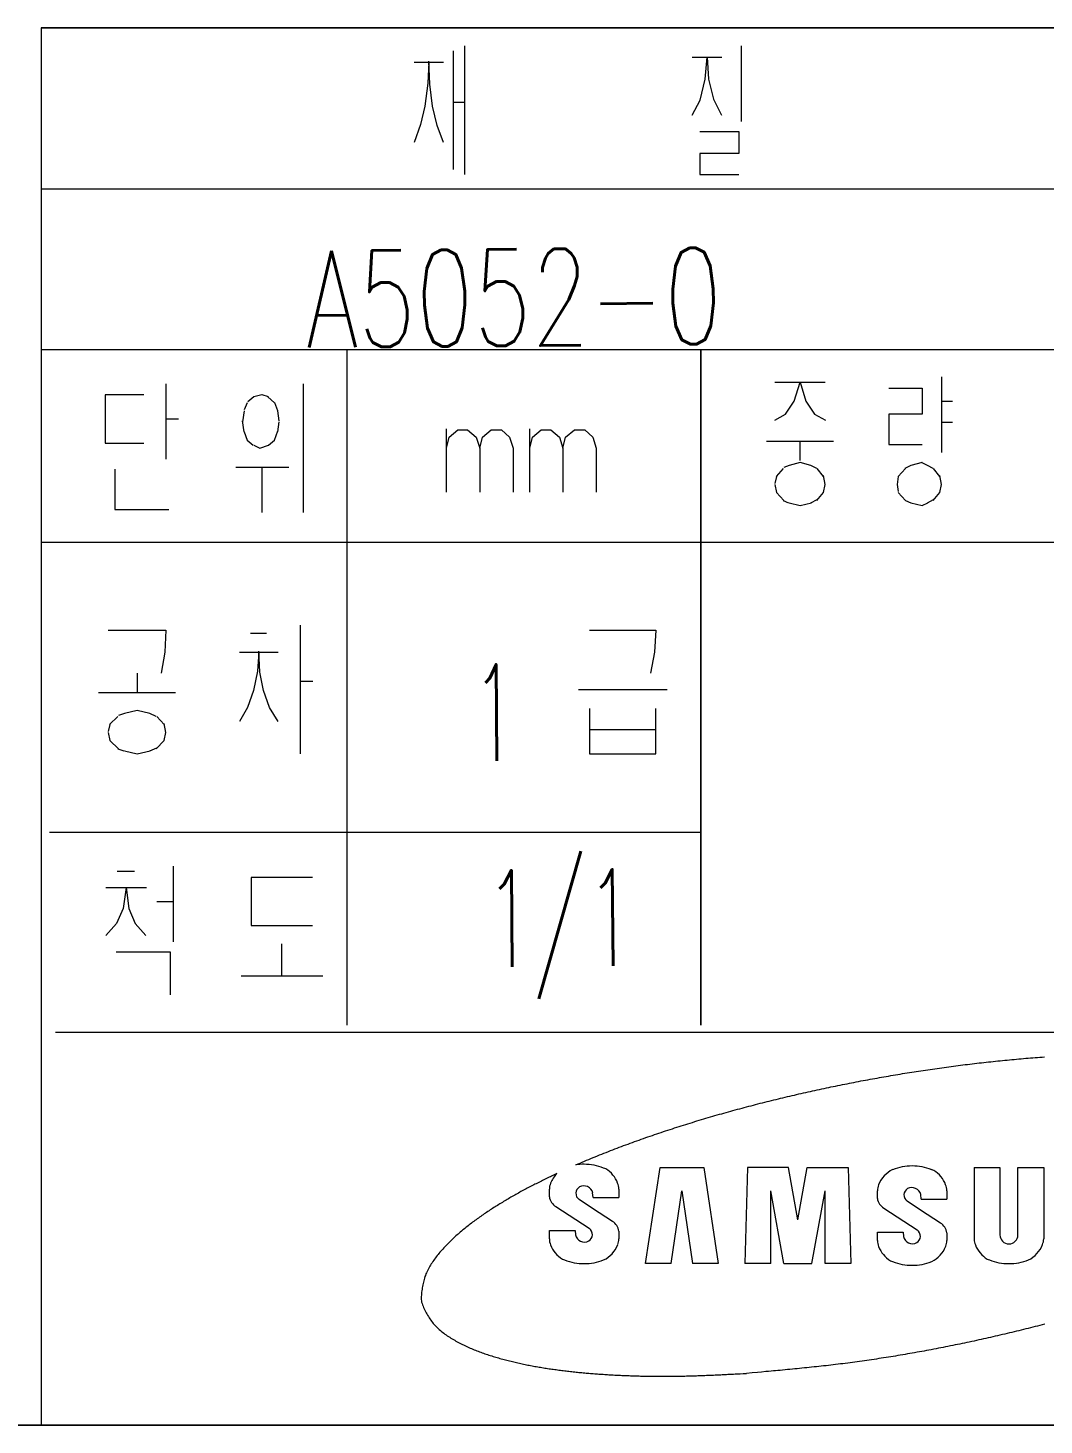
# Model space of a CAD drawing. Header units: millimetres. Extents: x 5 to 411, y 2 to 297.
# Drawn here: x 273.63 to 305.2, y 12.06 to 55.49 of the extents above; entities that cross this region are included whole.
import ezdxf

# ---------------------------------------------------------------- set-up
doc = ezdxf.new("R2010")
doc.units = ezdxf.units.MM
doc.layers.add('1', color=7, linetype='CONTINUOUS')
doc.styles.add('korean', font='simplex.shx', dxfattribs={"bigfont": 'whgtxt.shx'})

msp = doc.modelspace()

# ---------------------------------------------------------------- linework, layer by layer
at = {"layer": '1', "color": 18, "linetype": 'Continuous', "lineweight": 18}
for p, q in [((411.167, 55.489), (274.04, 55.489)), ((274.04, 55.489), (411.167, 55.489)), ((274.04, 55.489), (274.04, 12.06)), ((274.04, 50.489), (411.167, 50.489)), ((274.04, 45.489), (411.167, 45.489)), ((283.54, 45.489), (283.54, 24.489)), ((294.54, 45.489), (294.54, 24.489)), ((294.54, 24.489), (294.54, 45.489)), ((411.167, 39.489), (274.04, 39.489)), ((274.297, 30.489), (294.54, 30.489)), ((274.491, 24.273), (341.491, 24.273)), ((304.487, 23.447), (304.56, 23.454)), ((304.56, 23.454), (304.632, 23.46)), ((304.632, 23.46), (304.705, 23.466)), ((304.705, 23.466), (304.777, 23.472)), ((304.777, 23.472), (304.85, 23.478)), ((304.85, 23.478), (304.923, 23.484)), ((304.923, 23.484), (304.995, 23.489)), ((304.995, 23.489), (305.068, 23.495)), ((305.068, 23.495), (305.141, 23.501)), ((305.141, 23.501), (305.213, 23.506)), ((300.947, 23.006), (301.018, 23.018)), ((301.018, 23.018), (301.09, 23.029)), ((301.09, 23.029), (301.162, 23.04)), ((301.162, 23.04), (301.234, 23.052)), ((301.234, 23.052), (301.306, 23.063)), ((301.306, 23.063), (301.378, 23.074)), ((301.378, 23.074), (301.45, 23.085)), ((301.45, 23.085), (301.522, 23.095)), ((301.522, 23.095), (301.595, 23.106)), ((301.595, 23.106), (301.667, 23.117)), ((301.667, 23.117), (301.739, 23.127)), ((301.739, 23.127), (301.811, 23.138)), ((301.811, 23.138), (301.883, 23.148)), ((301.883, 23.148), (301.955, 23.158)), ((301.955, 23.158), (302.027, 23.168)), ((302.027, 23.168), (302.099, 23.178)), ((302.099, 23.178), (302.172, 23.188)), ((302.172, 23.188), (302.244, 23.198)), ((302.244, 23.198), (302.316, 23.208)), ((302.316, 23.208), (302.388, 23.217)), ((302.388, 23.217), (302.46, 23.227)), ((302.46, 23.227), (302.533, 23.236)), ((302.533, 23.236), (302.605, 23.245)), ((302.605, 23.245), (302.677, 23.254)), ((302.677, 23.254), (302.749, 23.263)), ((302.749, 23.263), (302.822, 23.272)), ((302.822, 23.272), (302.894, 23.281)), ((302.894, 23.281), (302.966, 23.29)), ((302.966, 23.29), (303.039, 23.298)), ((303.039, 23.298), (303.111, 23.307)), ((303.111, 23.307), (303.183, 23.315)), ((303.183, 23.315), (303.256, 23.323)), ((303.256, 23.323), (303.328, 23.332)), ((303.328, 23.332), (303.4, 23.34)), ((303.4, 23.34), (303.473, 23.347)), ((303.473, 23.347), (303.545, 23.355)), ((303.545, 23.355), (303.617, 23.363)), ((303.617, 23.363), (303.69, 23.371)), ((303.69, 23.371), (303.762, 23.378)), ((303.762, 23.378), (303.835, 23.386)), ((303.835, 23.386), (303.907, 23.393)), ((303.907, 23.393), (303.98, 23.4)), ((303.98, 23.4), (304.052, 23.407)), ((304.052, 23.407), (304.125, 23.414)), ((304.125, 23.414), (304.197, 23.421)), ((304.197, 23.421), (304.27, 23.428)), ((304.27, 23.428), (304.342, 23.434)), ((304.342, 23.434), (304.415, 23.441)), ((304.415, 23.441), (304.487, 23.447)), ((298.583, 22.57), (298.654, 22.585)), ((298.654, 22.585), (298.725, 22.599)), ((298.725, 22.599), (298.797, 22.614)), ((298.797, 22.614), (298.868, 22.628)), ((298.868, 22.628), (298.94, 22.643)), ((298.94, 22.643), (299.011, 22.657)), ((299.011, 22.657), (299.082, 22.671)), ((299.082, 22.671), (299.154, 22.686)), ((299.154, 22.686), (299.225, 22.7)), ((299.225, 22.7), (299.297, 22.713)), ((299.297, 22.713), (299.368, 22.727)), ((299.368, 22.727), (299.44, 22.741)), ((299.44, 22.741), (299.511, 22.755)), ((299.511, 22.755), (299.583, 22.768)), ((299.583, 22.768), (299.655, 22.782)), ((299.655, 22.782), (299.726, 22.795)), ((299.726, 22.795), (299.798, 22.808)), ((299.798, 22.808), (299.87, 22.821)), ((299.87, 22.821), (299.941, 22.834)), ((299.941, 22.834), (300.013, 22.847)), ((300.013, 22.847), (300.085, 22.86)), ((300.085, 22.86), (300.156, 22.873)), ((300.156, 22.873), (300.228, 22.885)), ((300.228, 22.885), (300.3, 22.898)), ((300.3, 22.898), (300.372, 22.91)), ((300.372, 22.91), (300.443, 22.923)), ((300.443, 22.923), (300.515, 22.935)), ((300.515, 22.935), (300.587, 22.947)), ((300.587, 22.947), (300.659, 22.959)), ((300.659, 22.959), (300.731, 22.971)), ((300.731, 22.971), (300.803, 22.983)), ((300.803, 22.983), (300.875, 22.994)), ((300.875, 22.994), (300.947, 23.006)), ((296.666, 22.132), (296.736, 22.15)), ((296.736, 22.15), (296.807, 22.167)), ((296.807, 22.167), (296.878, 22.184)), ((296.878, 22.184), (296.949, 22.202)), ((296.949, 22.202), (297.019, 22.219)), ((297.019, 22.219), (297.09, 22.236)), ((297.09, 22.236), (297.161, 22.253)), ((297.161, 22.253), (297.232, 22.27)), ((297.232, 22.27), (297.303, 22.286)), ((297.303, 22.286), (297.374, 22.303)), ((297.374, 22.303), (297.445, 22.319)), ((297.445, 22.319), (297.516, 22.336)), ((297.516, 22.336), (297.587, 22.352)), ((297.587, 22.352), (297.658, 22.368)), ((297.658, 22.368), (297.729, 22.384)), ((297.729, 22.384), (297.8, 22.4)), ((297.8, 22.4), (297.871, 22.416)), ((297.871, 22.416), (297.942, 22.432)), ((297.942, 22.432), (298.013, 22.448)), ((298.013, 22.448), (298.084, 22.463)), ((298.084, 22.463), (298.155, 22.479)), ((298.155, 22.479), (298.227, 22.494)), ((298.227, 22.494), (298.298, 22.51)), ((298.298, 22.51), (298.369, 22.525)), ((298.369, 22.525), (298.44, 22.54)), ((298.44, 22.54), (298.511, 22.555)), ((298.511, 22.555), (298.583, 22.57)), ((295.047, 21.699), (295.117, 21.719)), ((295.117, 21.719), (295.188, 21.739)), ((295.188, 21.739), (295.258, 21.759)), ((295.258, 21.759), (295.328, 21.778)), ((295.328, 21.778), (295.398, 21.798)), ((295.398, 21.798), (295.468, 21.817)), ((295.468, 21.817), (295.538, 21.837)), ((295.538, 21.837), (295.608, 21.856)), ((295.608, 21.856), (295.679, 21.875)), ((295.679, 21.875), (295.749, 21.894)), ((295.749, 21.894), (295.819, 21.913)), ((295.819, 21.913), (295.89, 21.932)), ((295.89, 21.932), (295.96, 21.951)), ((295.96, 21.951), (296.031, 21.969)), ((296.031, 21.969), (296.101, 21.988)), ((296.101, 21.988), (296.172, 22.006)), ((296.172, 22.006), (296.242, 22.025)), ((296.242, 22.025), (296.313, 22.043)), ((296.313, 22.043), (296.383, 22.061)), ((296.383, 22.061), (296.454, 22.079)), ((296.454, 22.079), (296.524, 22.097)), ((296.524, 22.097), (296.595, 22.114)), ((296.595, 22.114), (296.666, 22.132)), ((293.654, 21.273), (293.723, 21.295)), ((293.723, 21.295), (293.793, 21.318)), ((293.793, 21.318), (293.862, 21.34)), ((293.862, 21.34), (293.932, 21.362)), ((293.932, 21.362), (294.001, 21.384)), ((294.001, 21.384), (294.071, 21.406)), ((294.071, 21.406), (294.14, 21.427)), ((294.14, 21.427), (294.21, 21.449)), ((294.21, 21.449), (294.279, 21.47)), ((294.279, 21.47), (294.349, 21.492)), ((294.349, 21.492), (294.419, 21.513)), ((294.419, 21.513), (294.488, 21.534)), ((294.488, 21.534), (294.558, 21.555)), ((294.558, 21.555), (294.628, 21.576)), ((294.628, 21.576), (294.698, 21.597)), ((294.698, 21.597), (294.768, 21.617)), ((294.768, 21.617), (294.838, 21.638)), ((294.838, 21.638), (294.908, 21.658)), ((294.908, 21.658), (294.977, 21.679)), ((294.977, 21.679), (295.047, 21.699)), ((292.346, 20.821), (292.415, 20.846)), ((292.415, 20.846), (292.483, 20.871)), ((292.483, 20.871), (292.551, 20.896)), ((292.551, 20.896), (292.62, 20.921)), ((292.62, 20.921), (292.689, 20.945)), ((292.689, 20.945), (292.757, 20.969)), ((292.757, 20.969), (292.826, 20.994)), ((292.826, 20.994), (292.895, 21.018)), ((292.895, 21.018), (292.963, 21.041)), ((292.963, 21.041), (293.032, 21.065)), ((293.032, 21.065), (293.101, 21.089)), ((293.101, 21.089), (293.17, 21.112)), ((293.17, 21.112), (293.239, 21.136)), ((293.239, 21.136), (293.308, 21.159)), ((293.308, 21.159), (293.377, 21.182)), ((293.377, 21.182), (293.446, 21.205)), ((293.446, 21.205), (293.516, 21.228)), ((293.516, 21.228), (293.585, 21.25)), ((293.585, 21.25), (293.654, 21.273)), ((291.259, 20.401), (291.327, 20.429)), ((291.327, 20.429), (291.395, 20.456)), ((291.395, 20.456), (291.462, 20.483)), ((291.462, 20.483), (291.53, 20.51)), ((291.53, 20.51), (291.598, 20.537)), ((291.598, 20.537), (291.665, 20.563)), ((291.665, 20.563), (291.733, 20.59)), ((291.733, 20.59), (291.801, 20.616)), ((291.801, 20.616), (291.869, 20.642)), ((291.869, 20.642), (291.937, 20.668)), ((291.937, 20.668), (292.005, 20.694)), ((292.005, 20.694), (292.073, 20.72)), ((292.073, 20.72), (292.141, 20.745)), ((292.141, 20.745), (292.21, 20.771)), ((292.21, 20.771), (292.278, 20.796)), ((292.278, 20.796), (292.346, 20.821)), ((290.656, 20.146), (290.723, 20.175)), ((290.723, 20.175), (290.79, 20.204)), ((290.79, 20.204), (290.856, 20.233)), ((290.856, 20.233), (290.923, 20.261)), ((290.923, 20.261), (290.99, 20.29)), ((290.99, 20.29), (291.057, 20.318)), ((291.057, 20.318), (291.125, 20.346)), ((291.125, 20.346), (291.192, 20.374)), ((291.192, 20.374), (291.259, 20.401)), ((292.818, 17.077), (293.271, 20.063)), ((293.271, 20.063), (294.63, 20.063)), ((294.63, 20.063), (295.082, 17.077)), ((295.988, 20.063), (295.906, 17.077)), ((297.265, 20.063), (295.988, 20.063)), ((297.553, 18.436), (297.265, 20.063)), ((297.553, 18.436), (297.841, 20.063)), ((297.841, 20.063), (299.118, 20.063)), ((299.118, 20.063), (299.2, 17.077)), ((303.03, 20.063), (303.03, 17.835)), ((303.03, 20.063), (303.833, 20.063)), ((303.833, 20.063), (303.833, 17.969)), ((304.389, 17.969), (304.389, 20.063)), ((304.389, 20.063), (305.192, 20.063)), ((305.192, 20.063), (305.192, 17.846)), ((289.385, 19.543), (289.346, 19.523)), ((289.425, 19.563), (289.385, 19.543)), ((289.465, 19.583), (289.425, 19.563)), ((289.505, 19.603), (289.465, 19.583)), ((289.544, 19.623), (289.505, 19.603)), ((289.584, 19.643), (289.544, 19.623)), ((289.624, 19.663), (289.584, 19.643)), ((289.664, 19.683), (289.624, 19.663)), ((289.704, 19.702), (289.664, 19.683)), ((289.744, 19.722), (289.704, 19.702)), ((289.784, 19.742), (289.744, 19.722)), ((289.824, 19.761), (289.784, 19.742)), ((289.864, 19.781), (289.824, 19.761)), ((289.904, 19.8), (289.864, 19.781)), ((289.944, 19.82), (289.904, 19.8)), ((289.984, 19.839), (289.944, 19.82)), ((290.025, 19.859), (289.984, 19.839)), ((290.065, 19.878), (290.025, 19.859)), ((288.602, 19.12), (288.563, 19.097)), ((288.64, 19.142), (288.602, 19.12)), ((288.679, 19.164), (288.64, 19.142)), ((288.718, 19.186), (288.679, 19.164)), ((288.756, 19.208), (288.718, 19.186)), ((288.795, 19.23), (288.756, 19.208)), ((288.834, 19.252), (288.795, 19.23)), ((288.873, 19.273), (288.834, 19.252)), ((288.912, 19.295), (288.873, 19.273)), ((288.951, 19.316), (288.912, 19.295)), ((288.99, 19.337), (288.951, 19.316)), ((289.03, 19.358), (288.99, 19.337)), ((289.069, 19.379), (289.03, 19.358)), ((289.108, 19.4), (289.069, 19.379)), ((289.148, 19.421), (289.108, 19.4)), ((289.187, 19.441), (289.148, 19.421)), ((289.227, 19.462), (289.187, 19.441)), ((289.266, 19.482), (289.227, 19.462)), ((289.306, 19.503), (289.266, 19.482)), ((289.346, 19.523), (289.306, 19.503)), ((289.832, 19.157), (289.832, 19.397)), ((291.191, 19.137), (291.178, 19.275)), ((291.191, 19.137), (291.994, 19.137)), ((291.994, 19.397), (291.994, 19.137)), ((293.621, 17.077), (293.95, 19.342)), ((293.95, 19.342), (294.279, 17.077)), ((296.709, 17.077), (296.709, 19.342)), ((297.121, 17.077), (296.709, 19.342)), ((297.986, 17.077), (298.397, 19.342)), ((298.397, 17.077), (298.397, 19.342)), ((300.024, 19.106), (300.024, 19.346)), ((301.383, 19.085), (301.37, 19.223)), ((302.186, 19.346), (302.186, 19.085)), ((287.921, 18.696), (287.884, 18.672)), ((287.958, 18.721), (287.921, 18.696)), ((287.995, 18.746), (287.958, 18.721)), ((288.033, 18.77), (287.995, 18.746)), ((288.07, 18.794), (288.033, 18.77)), ((288.107, 18.818), (288.07, 18.794)), ((288.145, 18.842), (288.107, 18.818)), ((288.183, 18.866), (288.145, 18.842)), ((288.22, 18.89), (288.183, 18.866)), ((288.258, 18.913), (288.22, 18.89)), ((288.296, 18.937), (288.258, 18.913)), ((288.334, 18.96), (288.296, 18.937)), ((288.372, 18.983), (288.334, 18.96)), ((288.41, 19.006), (288.372, 18.983)), ((288.448, 19.029), (288.41, 19.006)), ((288.487, 19.052), (288.448, 19.029)), ((288.525, 19.075), (288.487, 19.052)), ((288.563, 19.097), (288.525, 19.075)), ((290.031, 18.853), (290.652, 18.447)), ((291.175, 18.794), (290.758, 19.068)), ((291.795, 18.39), (291.175, 18.794)), ((300.223, 18.802), (300.843, 18.395)), ((301.367, 18.743), (300.95, 19.016)), ((301.987, 18.339), (301.367, 18.743)), ((301.383, 19.085), (302.186, 19.085)), ((287.306, 18.254), (287.271, 18.226)), ((287.342, 18.281), (287.306, 18.254)), ((287.377, 18.308), (287.342, 18.281)), ((287.412, 18.335), (287.377, 18.308)), ((287.448, 18.362), (287.412, 18.335)), ((287.484, 18.389), (287.448, 18.362)), ((287.519, 18.415), (287.484, 18.389)), ((287.555, 18.442), (287.519, 18.415)), ((287.591, 18.468), (287.555, 18.442)), ((287.628, 18.494), (287.591, 18.468)), ((287.664, 18.52), (287.628, 18.494)), ((287.7, 18.545), (287.664, 18.52)), ((287.737, 18.571), (287.7, 18.545)), ((287.773, 18.596), (287.737, 18.571)), ((287.81, 18.622), (287.773, 18.596)), ((287.847, 18.647), (287.81, 18.622)), ((287.884, 18.672), (287.847, 18.647)), ((290.652, 18.447), (291.068, 18.176)), ((300.843, 18.395), (301.259, 18.124)), ((286.8, 17.819), (286.768, 17.788)), ((286.833, 17.849), (286.8, 17.819)), ((286.865, 17.88), (286.833, 17.849)), ((286.898, 17.91), (286.865, 17.88)), ((286.931, 17.94), (286.898, 17.91)), ((286.964, 17.969), (286.931, 17.94)), ((286.998, 17.999), (286.964, 17.969)), ((287.031, 18.028), (286.998, 17.999)), ((287.065, 18.057), (287.031, 18.028)), ((287.099, 18.086), (287.065, 18.057)), ((287.133, 18.114), (287.099, 18.086)), ((287.167, 18.142), (287.133, 18.114)), ((287.202, 18.171), (287.167, 18.142)), ((287.237, 18.198), (287.202, 18.171)), ((287.271, 18.226), (287.237, 18.198)), ((289.832, 17.846), (289.832, 18.107)), ((289.832, 18.107), (290.635, 18.107)), ((290.635, 18.107), (290.648, 17.969)), ((291.994, 18.086), (291.994, 17.846)), ((300.024, 17.795), (300.024, 18.055)), ((300.024, 18.055), (300.827, 18.055)), ((300.827, 18.055), (300.839, 17.917)), ((302.186, 18.035), (302.186, 17.795)), ((286.403, 17.396), (286.374, 17.361)), ((286.432, 17.43), (286.403, 17.396)), ((286.461, 17.464), (286.432, 17.43)), ((286.49, 17.498), (286.461, 17.464)), ((286.52, 17.531), (286.49, 17.498)), ((286.55, 17.564), (286.52, 17.531)), ((286.581, 17.597), (286.55, 17.564)), ((286.611, 17.629), (286.581, 17.597)), ((286.642, 17.662), (286.611, 17.629)), ((286.673, 17.694), (286.642, 17.662)), ((286.705, 17.725), (286.673, 17.694)), ((286.736, 17.757), (286.705, 17.725)), ((286.768, 17.788), (286.736, 17.757)), ((286.095, 16.956), (286.074, 16.917)), ((286.117, 16.995), (286.095, 16.956)), ((286.139, 17.033), (286.117, 16.995)), ((286.163, 17.071), (286.139, 17.033)), ((286.187, 17.108), (286.163, 17.071)), ((286.212, 17.146), (286.187, 17.108)), ((286.238, 17.182), (286.212, 17.146)), ((286.264, 17.219), (286.238, 17.182)), ((286.291, 17.255), (286.264, 17.219)), ((286.318, 17.291), (286.291, 17.255)), ((286.346, 17.326), (286.318, 17.291)), ((286.374, 17.361), (286.346, 17.326)), ((293.621, 17.077), (292.818, 17.077)), ((295.082, 17.077), (294.279, 17.077)), ((296.709, 17.077), (295.906, 17.077)), ((297.121, 17.077), (297.986, 17.077)), ((299.2, 17.077), (298.397, 17.077)), ((285.929, 16.545), (285.918, 16.502)), ((285.941, 16.588), (285.929, 16.545)), ((285.954, 16.63), (285.941, 16.588)), ((285.968, 16.673), (285.954, 16.63)), ((285.983, 16.714), (285.968, 16.673)), ((285.999, 16.756), (285.983, 16.714)), ((286.016, 16.797), (285.999, 16.756)), ((286.034, 16.837), (286.016, 16.797)), ((286.054, 16.877), (286.034, 16.837)), ((286.074, 16.917), (286.054, 16.877)), ((285.855, 16.102), (285.852, 16.057)), ((285.859, 16.147), (285.855, 16.102)), ((285.864, 16.192), (285.859, 16.147)), ((285.869, 16.237), (285.864, 16.192)), ((285.876, 16.282), (285.869, 16.237)), ((285.883, 16.326), (285.876, 16.282)), ((285.89, 16.37), (285.883, 16.326)), ((285.899, 16.414), (285.89, 16.37)), ((285.908, 16.458), (285.899, 16.414)), ((285.918, 16.502), (285.908, 16.458)), ((285.852, 16.057), (285.85, 16.012)), ((285.85, 16.012), (285.852, 15.968)), ((285.852, 15.968), (285.856, 15.924)), ((285.856, 15.924), (285.864, 15.881)), ((285.864, 15.881), (285.876, 15.838)), ((285.876, 15.838), (285.89, 15.796)), ((285.89, 15.796), (285.907, 15.755)), ((285.907, 15.755), (285.925, 15.713)), ((285.925, 15.713), (285.945, 15.673)), ((285.945, 15.673), (285.965, 15.632)), ((285.965, 15.632), (285.986, 15.592)), ((285.986, 15.592), (286.007, 15.553)), ((286.007, 15.553), (286.029, 15.513)), ((286.029, 15.513), (286.051, 15.474)), ((286.051, 15.474), (286.073, 15.436)), ((286.073, 15.436), (286.097, 15.398)), ((286.097, 15.398), (286.121, 15.361)), ((286.121, 15.361), (286.146, 15.324)), ((286.146, 15.324), (286.172, 15.288)), ((286.172, 15.288), (286.199, 15.253)), ((286.199, 15.253), (286.227, 15.219)), ((286.227, 15.219), (286.256, 15.185)), ((286.256, 15.185), (286.285, 15.152)), ((286.285, 15.152), (286.316, 15.12)), ((286.316, 15.12), (286.347, 15.089)), ((286.347, 15.089), (286.38, 15.058)), ((286.38, 15.058), (286.413, 15.028)), ((286.413, 15.028), (286.446, 14.999)), ((286.446, 14.999), (286.481, 14.971)), ((286.481, 14.971), (286.516, 14.943)), ((286.516, 14.943), (286.551, 14.916)), ((286.551, 14.916), (286.588, 14.889)), ((286.588, 14.889), (286.624, 14.863)), ((286.624, 14.863), (286.662, 14.838)), ((286.662, 14.838), (286.699, 14.813)), ((286.699, 14.813), (286.737, 14.788)), ((286.737, 14.788), (286.775, 14.764)), ((303.468, 14.77), (303.394, 14.753)), ((303.541, 14.786), (303.468, 14.77)), ((303.615, 14.803), (303.541, 14.786)), ((303.688, 14.82), (303.615, 14.803)), ((303.761, 14.837), (303.688, 14.82)), ((303.834, 14.854), (303.761, 14.837)), ((303.908, 14.871), (303.834, 14.854)), ((303.981, 14.888), (303.908, 14.871)), ((304.054, 14.905), (303.981, 14.888)), ((304.127, 14.922), (304.054, 14.905)), ((304.2, 14.94), (304.127, 14.922)), ((304.274, 14.957), (304.2, 14.94)), ((304.347, 14.975), (304.274, 14.957)), ((304.42, 14.993), (304.347, 14.975)), ((304.493, 15.011), (304.42, 14.993)), ((304.566, 15.029), (304.493, 15.011)), ((304.639, 15.047), (304.566, 15.029)), ((304.712, 15.065), (304.639, 15.047)), ((304.785, 15.083), (304.712, 15.065)), ((304.858, 15.102), (304.785, 15.083)), ((304.93, 15.12), (304.858, 15.102)), ((305.003, 15.139), (304.93, 15.12)), ((305.076, 15.157), (305.003, 15.139)), ((305.149, 15.176), (305.076, 15.157)), ((305.222, 15.195), (305.149, 15.176)), ((286.775, 14.764), (286.814, 14.741)), ((286.814, 14.741), (286.853, 14.718)), ((286.853, 14.718), (286.892, 14.695)), ((286.892, 14.695), (286.931, 14.673)), ((286.931, 14.673), (286.97, 14.651)), ((286.97, 14.651), (287.009, 14.63)), ((287.009, 14.63), (287.049, 14.609)), ((287.049, 14.609), (287.089, 14.589)), ((287.089, 14.589), (287.129, 14.568)), ((287.129, 14.568), (287.169, 14.549)), ((287.169, 14.549), (287.209, 14.529)), ((287.209, 14.529), (287.25, 14.51)), ((287.25, 14.51), (287.29, 14.492)), ((287.29, 14.492), (287.331, 14.473)), ((287.331, 14.473), (287.372, 14.455)), ((287.372, 14.455), (287.413, 14.438)), ((287.413, 14.438), (287.454, 14.42)), ((287.454, 14.42), (287.495, 14.403)), ((287.495, 14.403), (287.536, 14.387)), ((287.536, 14.387), (287.578, 14.371)), ((287.578, 14.371), (287.619, 14.354)), ((287.619, 14.354), (287.661, 14.339)), ((287.661, 14.339), (287.703, 14.323)), ((301.33, 14.335), (301.256, 14.321)), ((301.404, 14.348), (301.33, 14.335)), ((301.478, 14.362), (301.404, 14.348)), ((301.552, 14.376), (301.478, 14.362)), ((301.626, 14.389), (301.552, 14.376)), ((301.7, 14.403), (301.626, 14.389)), ((301.774, 14.417), (301.7, 14.403)), ((301.848, 14.431), (301.774, 14.417)), ((301.922, 14.446), (301.848, 14.431)), ((301.995, 14.46), (301.922, 14.446)), ((302.069, 14.475), (301.995, 14.46)), ((302.143, 14.489), (302.069, 14.475)), ((302.217, 14.504), (302.143, 14.489)), ((302.291, 14.519), (302.217, 14.504)), ((302.364, 14.534), (302.291, 14.519)), ((302.438, 14.549), (302.364, 14.534)), ((302.512, 14.564), (302.438, 14.549)), ((302.586, 14.579), (302.512, 14.564)), ((302.659, 14.594), (302.586, 14.579)), ((302.733, 14.61), (302.659, 14.594)), ((302.806, 14.625), (302.733, 14.61)), ((302.88, 14.641), (302.806, 14.625)), ((302.954, 14.657), (302.88, 14.641)), ((303.027, 14.673), (302.954, 14.657)), ((303.101, 14.689), (303.027, 14.673)), ((303.174, 14.705), (303.101, 14.689)), ((303.248, 14.721), (303.174, 14.705)), ((303.321, 14.737), (303.248, 14.721)), ((303.394, 14.753), (303.321, 14.737)), ((287.703, 14.323), (287.745, 14.308)), ((287.745, 14.308), (287.787, 14.293)), ((287.787, 14.293), (287.829, 14.278)), ((287.829, 14.278), (287.871, 14.264)), ((287.871, 14.264), (287.913, 14.25)), ((287.913, 14.25), (287.956, 14.236)), ((287.956, 14.236), (287.998, 14.222)), ((287.998, 14.222), (288.04, 14.209)), ((288.04, 14.209), (288.083, 14.196)), ((288.083, 14.196), (288.126, 14.183)), ((288.126, 14.183), (288.168, 14.17)), ((288.168, 14.17), (288.211, 14.157)), ((288.211, 14.157), (288.254, 14.145)), ((288.254, 14.145), (288.297, 14.133)), ((288.297, 14.133), (288.339, 14.121)), ((288.339, 14.121), (288.382, 14.109)), ((288.382, 14.109), (288.425, 14.097)), ((288.425, 14.097), (288.468, 14.086)), ((288.468, 14.086), (288.512, 14.074)), ((288.512, 14.074), (288.555, 14.063)), ((288.555, 14.063), (288.598, 14.053)), ((288.598, 14.053), (288.641, 14.042)), ((288.641, 14.042), (288.684, 14.031)), ((288.684, 14.031), (288.728, 14.021)), ((288.728, 14.021), (288.771, 14.011)), ((288.771, 14.011), (288.815, 14.001)), ((288.815, 14.001), (288.858, 13.991)), ((288.858, 13.991), (288.902, 13.981)), ((288.902, 13.981), (288.945, 13.972)), ((288.945, 13.972), (288.989, 13.962)), ((288.989, 13.962), (289.032, 13.953)), ((289.032, 13.953), (289.076, 13.944)), ((289.076, 13.944), (289.12, 13.935)), ((289.12, 13.935), (289.164, 13.927)), ((289.164, 13.927), (289.207, 13.918)), ((289.207, 13.918), (289.251, 13.91)), ((289.251, 13.91), (289.295, 13.902)), ((289.295, 13.902), (289.339, 13.893)), ((298.354, 13.897), (298.28, 13.889)), ((298.429, 13.906), (298.354, 13.897)), ((298.504, 13.914), (298.429, 13.906)), ((298.578, 13.923), (298.504, 13.914)), ((298.653, 13.932), (298.578, 13.923)), ((298.728, 13.941), (298.653, 13.932)), ((298.802, 13.95), (298.728, 13.941)), ((298.877, 13.959), (298.802, 13.95)), ((298.952, 13.968), (298.877, 13.959)), ((299.026, 13.978), (298.952, 13.968)), ((299.101, 13.987), (299.026, 13.978)), ((299.175, 13.997), (299.101, 13.987)), ((299.25, 14.007), (299.175, 13.997)), ((299.324, 14.017), (299.25, 14.007)), ((299.399, 14.027), (299.324, 14.017)), ((299.473, 14.037), (299.399, 14.027)), ((299.548, 14.048), (299.473, 14.037)), ((299.622, 14.058), (299.548, 14.048)), ((299.697, 14.069), (299.622, 14.058)), ((299.771, 14.08), (299.697, 14.069)), ((299.846, 14.09), (299.771, 14.08)), ((299.92, 14.101), (299.846, 14.09)), ((299.995, 14.113), (299.92, 14.101)), ((300.069, 14.124), (299.995, 14.113)), ((300.143, 14.135), (300.069, 14.124)), ((300.218, 14.147), (300.143, 14.135)), ((300.292, 14.159), (300.218, 14.147)), ((300.366, 14.17), (300.292, 14.159)), ((300.44, 14.182), (300.366, 14.17)), ((300.515, 14.194), (300.44, 14.182)), ((300.589, 14.206), (300.515, 14.194)), ((300.663, 14.219), (300.589, 14.206)), ((300.737, 14.231), (300.663, 14.219)), ((300.811, 14.244), (300.737, 14.231)), ((300.886, 14.256), (300.811, 14.244)), ((300.96, 14.269), (300.886, 14.256)), ((301.034, 14.282), (300.96, 14.269)), ((301.108, 14.295), (301.034, 14.282)), ((301.182, 14.308), (301.108, 14.295)), ((301.256, 14.321), (301.182, 14.308)), ((289.339, 13.893), (289.383, 13.885)), ((289.383, 13.885), (289.427, 13.878)), ((289.427, 13.878), (289.471, 13.87)), ((289.471, 13.87), (289.515, 13.862)), ((289.515, 13.862), (289.559, 13.855)), ((289.559, 13.855), (289.603, 13.848)), ((289.603, 13.848), (289.647, 13.841)), ((289.647, 13.841), (289.691, 13.833)), ((289.691, 13.833), (289.735, 13.827)), ((289.735, 13.827), (289.779, 13.82)), ((289.779, 13.82), (289.823, 13.813)), ((289.823, 13.813), (289.867, 13.807)), ((289.867, 13.807), (289.911, 13.8)), ((289.911, 13.8), (289.955, 13.794)), ((289.955, 13.794), (290, 13.788)), ((290, 13.788), (290.044, 13.782)), ((290.044, 13.782), (290.088, 13.776)), ((290.088, 13.776), (290.132, 13.77)), ((290.132, 13.77), (290.176, 13.764)), ((290.176, 13.764), (290.221, 13.758)), ((290.221, 13.758), (290.265, 13.753)), ((290.265, 13.753), (290.309, 13.747)), ((290.309, 13.747), (290.353, 13.742)), ((290.353, 13.742), (290.398, 13.737)), ((290.398, 13.737), (290.442, 13.732)), ((290.442, 13.732), (290.486, 13.726)), ((290.486, 13.726), (290.53, 13.722)), ((290.53, 13.722), (290.575, 13.717)), ((290.575, 13.717), (290.619, 13.712)), ((290.619, 13.712), (290.663, 13.707)), ((290.663, 13.707), (290.708, 13.703)), ((290.708, 13.703), (290.752, 13.698)), ((290.752, 13.698), (290.796, 13.694)), ((290.796, 13.694), (290.841, 13.69)), ((290.841, 13.69), (290.885, 13.686)), ((290.885, 13.686), (290.93, 13.682)), ((290.93, 13.682), (290.974, 13.678)), ((290.974, 13.678), (291.018, 13.674)), ((291.018, 13.674), (291.063, 13.67)), ((291.063, 13.67), (291.107, 13.666)), ((291.107, 13.666), (291.152, 13.663)), ((291.152, 13.663), (291.196, 13.659)), ((291.196, 13.659), (291.241, 13.656)), ((291.241, 13.656), (291.285, 13.652)), ((291.285, 13.652), (291.329, 13.649)), ((291.329, 13.649), (291.374, 13.646)), ((291.374, 13.646), (291.418, 13.643)), ((291.418, 13.643), (291.463, 13.64)), ((291.463, 13.64), (291.507, 13.637)), ((291.507, 13.637), (291.552, 13.634)), ((291.552, 13.634), (291.596, 13.631)), ((291.596, 13.631), (291.641, 13.628)), ((291.641, 13.628), (291.685, 13.626)), ((291.685, 13.626), (291.73, 13.623)), ((291.73, 13.623), (291.774, 13.621)), ((291.774, 13.621), (291.819, 13.618)), ((291.819, 13.618), (291.863, 13.616)), ((291.863, 13.616), (291.908, 13.614)), ((291.908, 13.614), (291.952, 13.611)), ((291.952, 13.611), (291.997, 13.609)), ((291.997, 13.609), (292.041, 13.607)), ((292.041, 13.607), (292.086, 13.605)), ((292.086, 13.605), (292.13, 13.603)), ((292.13, 13.603), (292.175, 13.601)), ((292.175, 13.601), (292.219, 13.6)), ((292.219, 13.6), (292.264, 13.598)), ((292.264, 13.598), (292.308, 13.596)), ((292.308, 13.596), (292.353, 13.595)), ((292.353, 13.595), (292.397, 13.593)), ((292.397, 13.593), (292.442, 13.592)), ((292.442, 13.592), (292.487, 13.59)), ((292.487, 13.59), (292.531, 13.589)), ((292.531, 13.589), (292.576, 13.588)), ((292.576, 13.588), (292.62, 13.586)), ((292.62, 13.586), (292.665, 13.585)), ((292.665, 13.585), (292.709, 13.584)), ((292.709, 13.584), (292.754, 13.583)), ((292.754, 13.583), (292.798, 13.582)), ((292.798, 13.582), (292.843, 13.581)), ((292.843, 13.581), (292.887, 13.581)), ((292.887, 13.581), (292.932, 13.58)), ((292.932, 13.58), (292.976, 13.579)), ((292.976, 13.579), (293.021, 13.579)), ((293.021, 13.579), (293.065, 13.578)), ((293.065, 13.578), (293.11, 13.578)), ((293.11, 13.578), (293.155, 13.577)), ((293.155, 13.577), (293.199, 13.577)), ((293.199, 13.577), (293.244, 13.577)), ((293.244, 13.577), (293.288, 13.577)), ((293.288, 13.577), (293.333, 13.577)), ((293.333, 13.577), (293.377, 13.577)), ((293.377, 13.577), (293.422, 13.577)), ((293.422, 13.577), (293.466, 13.577)), ((293.466, 13.577), (293.511, 13.577)), ((293.511, 13.577), (293.555, 13.577)), ((293.555, 13.577), (293.6, 13.578)), ((293.6, 13.578), (293.644, 13.578)), ((293.644, 13.578), (293.689, 13.578)), ((293.689, 13.578), (293.733, 13.579)), ((293.733, 13.579), (293.778, 13.58)), ((293.778, 13.58), (293.823, 13.58)), ((293.823, 13.58), (293.867, 13.581)), ((293.867, 13.581), (293.912, 13.582)), ((293.912, 13.582), (293.956, 13.583)), ((293.956, 13.583), (294.001, 13.584)), ((294.001, 13.584), (294.045, 13.585)), ((294.045, 13.585), (294.09, 13.586)), ((294.09, 13.586), (294.134, 13.587)), ((294.134, 13.587), (294.179, 13.588)), ((294.179, 13.588), (294.223, 13.589)), ((294.223, 13.589), (294.268, 13.591)), ((294.268, 13.591), (294.312, 13.592)), ((294.312, 13.592), (294.357, 13.593)), ((294.357, 13.593), (294.401, 13.595)), ((294.401, 13.595), (294.446, 13.596)), ((294.446, 13.596), (294.49, 13.598)), ((294.49, 13.598), (294.535, 13.6)), ((294.535, 13.6), (294.579, 13.601)), ((294.579, 13.601), (294.624, 13.603)), ((294.624, 13.603), (294.668, 13.605)), ((294.668, 13.605), (294.713, 13.607)), ((294.713, 13.607), (294.757, 13.608)), ((294.757, 13.608), (294.802, 13.61)), ((294.802, 13.61), (294.846, 13.612)), ((294.846, 13.612), (294.891, 13.614)), ((294.891, 13.614), (294.935, 13.616)), ((294.935, 13.616), (294.98, 13.618)), ((294.98, 13.618), (295.024, 13.62)), ((295.024, 13.62), (295.069, 13.622)), ((295.069, 13.622), (295.113, 13.624)), ((295.113, 13.624), (295.157, 13.626)), ((295.157, 13.626), (295.202, 13.629)), ((295.202, 13.629), (295.247, 13.631)), ((295.247, 13.631), (295.293, 13.633)), ((295.293, 13.633), (295.339, 13.635)), ((295.339, 13.635), (295.382, 13.638)), ((295.382, 13.638), (295.425, 13.64)), ((295.425, 13.64), (295.464, 13.642)), ((295.464, 13.642), (295.503, 13.644)), ((295.503, 13.644), (295.553, 13.646)), ((295.553, 13.646), (295.603, 13.649)), ((295.603, 13.649), (295.68, 13.653)), ((295.68, 13.653), (295.757, 13.657)), ((295.757, 13.657), (295.858, 13.662)), ((295.858, 13.662), (295.959, 13.668)), ((296.129, 13.683), (295.959, 13.668)), ((296.299, 13.698), (296.129, 13.683)), ((296.428, 13.709), (296.299, 13.698)), ((296.558, 13.721), (296.428, 13.709)), ((296.642, 13.728), (296.558, 13.721)), ((296.727, 13.736), (296.642, 13.728)), ((296.792, 13.742), (296.727, 13.736)), ((296.858, 13.748), (296.792, 13.742)), ((296.93, 13.754), (296.858, 13.748)), ((297.003, 13.761), (296.93, 13.754)), ((297.08, 13.768), (297.003, 13.761)), ((297.157, 13.776), (297.08, 13.768)), ((297.233, 13.783), (297.157, 13.776)), ((297.308, 13.79), (297.233, 13.783)), ((297.382, 13.797), (297.308, 13.79)), ((297.457, 13.804), (297.382, 13.797)), ((297.531, 13.811), (297.457, 13.804)), ((297.606, 13.819), (297.531, 13.811)), ((297.681, 13.826), (297.606, 13.819)), ((297.756, 13.834), (297.681, 13.826)), ((297.831, 13.841), (297.756, 13.834)), ((297.906, 13.849), (297.831, 13.841)), ((297.98, 13.857), (297.906, 13.849)), ((298.055, 13.865), (297.98, 13.857)), ((298.13, 13.873), (298.055, 13.865)), ((298.205, 13.881), (298.13, 13.873)), ((298.28, 13.889), (298.205, 13.881)), ((9.967, 12.06), (410.967, 12.06)), ((410.967, 12.06), (9.967, 12.06))]:
    msp.add_line(p, q, dxfattribs=at)
at = {"layer": '1', "color": 18, "linetype": 'Continuous', "lineweight": 13}
for p, q in [((286.848, 54.773), (286.848, 51.085)), ((287.192, 54.929), (287.192, 50.929)), ((295.792, 54.929), (295.792, 52.585)), ((285.631, 54.429), (286.547, 54.429)), ((286.089, 54.429), (286.061, 53.773)), ((286.118, 53.741), (286.089, 54.46)), ((294.274, 54.585), (295.19, 54.585)), ((294.675, 53.898), (294.732, 54.585)), ((294.732, 54.585), (294.775, 53.898)), ((294.517, 53.241), (294.675, 53.898)), ((294.775, 53.898), (294.933, 53.273)), ((286.061, 53.773), (285.96, 53.054)), ((286.204, 53.054), (286.118, 53.741)), ((285.96, 53.054), (285.831, 52.491)), ((286.347, 52.46), (286.204, 53.054)), ((286.848, 53.179), (287.192, 53.179)), ((294.274, 52.773), (294.517, 53.241)), ((294.933, 53.273), (295.176, 52.773)), ((285.831, 52.491), (285.631, 51.929)), ((286.547, 51.929), (286.347, 52.46)), ((294.503, 52.273), (295.72, 52.273)), ((295.72, 52.273), (295.72, 51.585)), ((295.72, 51.585), (294.503, 51.585)), ((294.503, 51.585), (294.503, 50.929)), ((294.503, 50.929), (295.72, 50.929)), ((277.919, 44.429), (277.919, 42.085)), ((282.185, 44.429), (282.185, 40.429)), ((296.842, 44.482), (298.398, 44.482)), ((297.442, 43.889), (297.62, 44.482)), ((297.62, 44.482), (297.799, 43.889)), ((302.016, 44.639), (302.016, 42.295)), ((277.228, 44.085), (276.031, 44.085)), ((276.031, 44.085), (276.031, 42.585)), ((280.652, 44.023), (280.465, 43.866)), ((280.895, 44.085), (280.652, 44.023)), ((281.101, 44.023), (280.914, 44.085)), ((281.288, 43.835), (281.082, 44.023)), ((297.166, 43.482), (297.442, 43.889)), ((297.799, 43.889), (298.074, 43.482)), ((300.379, 44.295), (301.416, 44.295)), ((301.416, 44.295), (301.416, 43.482)), ((302.016, 43.889), (302.357, 43.889)), ((280.353, 43.585), (280.297, 43.241)), ((280.447, 43.835), (280.353, 43.616)), ((281.4, 43.585), (281.307, 43.835)), ((281.437, 43.273), (281.4, 43.585)), ((296.842, 43.295), (297.166, 43.482)), ((298.074, 43.482), (298.414, 43.295)), ((301.416, 43.482), (300.379, 43.482)), ((300.379, 43.482), (300.379, 42.545)), ((277.919, 43.335), (278.312, 43.335)), ((280.353, 42.929), (280.297, 43.273)), ((281.4, 42.929), (281.437, 43.241)), ((286.638, 41.054), (286.638, 43.023)), ((289.223, 41.054), (289.223, 43.023)), ((302.016, 43.232), (302.357, 43.232)), ((276.031, 42.585), (277.228, 42.585)), ((280.353, 42.929), (280.447, 42.679)), ((280.447, 42.679), (280.634, 42.523)), ((281.101, 42.523), (281.288, 42.679)), ((281.288, 42.679), (281.4, 42.96)), ((286.638, 42.429), (286.719, 42.773)), ((286.719, 42.773), (286.991, 42.991)), ((286.991, 42.991), (287.29, 42.991)), ((287.29, 42.991), (287.562, 42.773)), ((287.562, 42.773), (287.671, 42.429)), ((287.671, 42.429), (287.752, 42.773)), ((287.752, 42.773), (288.024, 42.991)), ((288.024, 42.991), (288.35, 42.991)), ((288.35, 42.991), (288.595, 42.773)), ((288.595, 42.773), (288.704, 42.429)), ((289.223, 42.429), (289.304, 42.773)), ((289.304, 42.773), (289.576, 42.991)), ((289.576, 42.991), (289.875, 42.991)), ((289.875, 42.991), (290.147, 42.773)), ((290.147, 42.773), (290.256, 42.429)), ((290.256, 42.429), (290.337, 42.773)), ((290.337, 42.773), (290.609, 42.991)), ((290.609, 42.991), (290.935, 42.991)), ((290.935, 42.991), (291.18, 42.773)), ((291.18, 42.773), (291.289, 42.429)), ((296.583, 42.639), (298.658, 42.639)), ((297.62, 42.045), (297.62, 42.639)), ((280.652, 42.523), (280.839, 42.429)), ((280.839, 42.429), (281.101, 42.523)), ((287.671, 42.429), (287.671, 41.054)), ((288.704, 42.429), (288.704, 41.054)), ((290.256, 42.429), (290.256, 41.054)), ((291.289, 42.429), (291.289, 41.054)), ((300.379, 42.545), (301.416, 42.545)), ((276.331, 41.773), (276.331, 40.523)), ((280.091, 41.835), (281.737, 41.835)), ((280.895, 41.835), (280.895, 40.429)), ((297.101, 41.795), (296.875, 41.545)), ((297.28, 41.889), (297.118, 41.826)), ((297.62, 41.982), (297.28, 41.889)), ((297.961, 41.889), (297.62, 41.982)), ((298.139, 41.795), (297.961, 41.889)), ((298.35, 41.545), (298.155, 41.795)), ((300.898, 41.795), (300.671, 41.545)), ((301.06, 41.889), (300.881, 41.795)), ((301.416, 41.982), (301.06, 41.889)), ((301.579, 41.889), (301.4, 41.982)), ((301.757, 41.795), (301.579, 41.889)), ((301.968, 41.545), (301.773, 41.795)), ((296.891, 41.545), (296.842, 41.326)), ((296.842, 41.295), (296.891, 41.045)), ((298.398, 41.295), (298.35, 41.576)), ((298.35, 41.045), (298.398, 41.295)), ((300.671, 41.545), (300.638, 41.295)), ((300.638, 41.295), (300.671, 41.076)), ((302.016, 41.295), (301.968, 41.576)), ((301.968, 41.045), (302.016, 41.295)), ((296.891, 41.045), (297.118, 40.795)), ((297.961, 40.732), (298.155, 40.826)), ((298.139, 40.795), (298.35, 41.045)), ((300.671, 41.045), (300.898, 40.795)), ((301.579, 40.732), (301.773, 40.826)), ((301.757, 40.795), (301.968, 41.045)), ((276.331, 40.523), (278.013, 40.523)), ((297.101, 40.795), (297.264, 40.732)), ((297.28, 40.732), (297.62, 40.639)), ((297.62, 40.639), (297.977, 40.732)), ((300.898, 40.795), (301.06, 40.732)), ((301.06, 40.732), (301.416, 40.639)), ((301.416, 40.639), (301.595, 40.732)), ((282.095, 36.929), (282.095, 32.929)), ((276.125, 36.773), (277.921, 36.773)), ((277.921, 36.773), (277.883, 36.085)), ((280.543, 36.679), (281.048, 36.679)), ((291.078, 36.773), (293.144, 36.773)), ((293.144, 36.773), (293.101, 36.085)), ((277.883, 36.085), (277.771, 35.429)), ((280.206, 36.085), (281.403, 36.085)), ((280.805, 36.085), (280.767, 35.491)), ((280.842, 35.46), (280.805, 36.116)), ((293.101, 36.085), (292.972, 35.429)), ((277.023, 35.429), (277.023, 34.835)), ((280.767, 35.491), (280.636, 34.898)), ((280.954, 34.898), (280.842, 35.46)), ((282.095, 35.179), (282.488, 35.179)), ((275.826, 34.835), (278.22, 34.835)), ((280.636, 34.898), (280.449, 34.366)), ((281.141, 34.366), (280.954, 34.898)), ((290.734, 34.929), (293.488, 34.929)), ((280.449, 34.366), (280.206, 33.929)), ((281.403, 33.929), (281.141, 34.366)), ((291.078, 34.335), (291.078, 32.929)), ((293.144, 32.929), (293.144, 34.335)), ((276.424, 34.085), (276.163, 33.835)), ((276.63, 34.179), (276.443, 34.116)), ((277.023, 34.273), (276.63, 34.179)), ((277.416, 34.179), (277.023, 34.273)), ((277.621, 34.085), (277.416, 34.179)), ((277.865, 33.835), (277.64, 34.085)), ((276.181, 33.835), (276.125, 33.616)), ((276.125, 33.585), (276.181, 33.335)), ((277.921, 33.585), (277.865, 33.866)), ((277.865, 33.335), (277.921, 33.585)), ((291.078, 33.679), (293.144, 33.679)), ((276.181, 33.335), (276.443, 33.085)), ((276.424, 33.085), (276.611, 33.023)), ((276.63, 33.023), (277.023, 32.929)), ((277.023, 32.929), (277.434, 33.023)), ((277.416, 33.023), (277.64, 33.116)), ((277.621, 33.085), (277.865, 33.335)), ((291.078, 32.929), (293.144, 32.929)), ((276.407, 29.273), (276.942, 29.273)), ((278.151, 27.085), (278.151, 29.429)), ((276.05, 28.773), (277.319, 28.773)), ((276.685, 28.773), (276.586, 28.116)), ((276.685, 28.773), (276.764, 28.116)), ((282.475, 29.085), (280.572, 29.085)), ((280.572, 29.085), (280.572, 27.585)), ((277.636, 28.335), (278.151, 28.335)), ((276.586, 28.116), (276.387, 27.648)), ((276.764, 28.116), (276.962, 27.648)), ((276.387, 27.648), (276.05, 27.273)), ((276.962, 27.648), (277.299, 27.273)), ((280.572, 27.585), (282.475, 27.585)), ((281.524, 26.023), (281.524, 27.023)), ((276.368, 26.773), (278.052, 26.773)), ((278.052, 26.773), (278.052, 25.429)), ((280.255, 26.023), (282.792, 26.023))]:
    msp.add_line(p, q, dxfattribs=at)
at = {"layer": '1', "color": 18, "linetype": 'Continuous', "lineweight": 18}
for centre, radius, start, end in [((290.913, 18.519), 1.647, 90, 98.9876), ((290.913, 18.519), 1.647, 68.4146, 90), ((291.267, 19.338), 0.755, 64.9546, 70.523), ((291.131, 19.269), 0.881, 20.794, 58.817), ((300.871, 19.219), 0.865, 115.4905, 159.3), ((301.105, 18.467), 1.647, 90, 111.5854), ((301.105, 18.467), 1.647, 68.4146, 90), ((301.459, 19.287), 0.755, 64.9546, 70.5548), ((290.257, 19.399), 0.425, 155.4838, 180.2802), ((290.679, 19.27), 0.864, 135.2861, 159.3), ((291.57, 19.403), 0.424, 359.2574, 24.9561), ((301.322, 19.218), 0.881, 20.7902, 58.7939), ((290.256, 19.217), 0.428, 188.0908, 238.3796), ((290.889, 19.261), 0.233, 120.4443, 176.5736), ((290.89, 19.261), 0.234, 176.7073, 235.7131), ((290.905, 19.216), 0.28, 12.1925, 118.5188), ((300.448, 19.348), 0.424, 155.4988, 180.2964), ((301.081, 19.209), 0.233, 120.4443, 176.5508), ((301.082, 19.21), 0.234, 176.7142, 235.6145), ((301.096, 19.164), 0.28, 12.1959, 118.431), ((301.761, 19.351), 0.424, 359.2583, 24.9432), ((300.447, 19.166), 0.428, 188.0908, 238.3882), ((291.57, 18.026), 0.428, 8.107, 58.3325), ((301.762, 17.975), 0.428, 8.0908, 58.3796), ((290.256, 17.841), 0.424, 179.2574, 204.971), ((290.922, 18.028), 0.28, 192.1958, 298.431), ((290.937, 17.983), 0.233, 300.4442, 356.5508), ((290.936, 17.982), 0.234, 356.7142, 55.7131), ((291.57, 17.844), 0.424, 335.4988, 0.2967), ((301.113, 17.976), 0.28, 192.1715, 298.431), ((301.128, 17.931), 0.233, 300.4291, 356.5508), ((301.127, 17.931), 0.234, 356.7142, 55.6145), ((303.43, 17.835), 0.4, 180, 205.7047), ((304.111, 17.969), 0.278, 180, 0), ((304.767, 17.844), 0.424, 335.4988, 0.2967), ((290.695, 17.974), 0.881, 200.7902, 238.7898), ((291.147, 17.973), 0.865, 295.4905, 339.3), ((300.448, 17.789), 0.424, 179.2583, 204.9283), ((300.887, 17.923), 0.881, 200.7902, 238.8211), ((301.339, 17.922), 0.864, 295.494, 339.3), ((301.761, 17.793), 0.425, 335.4838, 0.2799), ((303.893, 17.974), 0.881, 200.8015, 238.817), ((304.345, 17.973), 0.864, 295.4612, 339.3), ((290.559, 17.905), 0.755, 244.9507, 250.5548), ((290.913, 18.725), 1.647, 248.4146, 270), ((290.913, 18.725), 1.647, 270, 291.5854), ((300.75, 17.854), 0.755, 244.9881, 250.5548), ((301.105, 18.673), 1.647, 248.4146, 270), ((301.105, 18.673), 1.647, 270, 291.5854), ((303.757, 17.905), 0.755, 244.9507, 250.5199), ((304.111, 18.725), 1.647, 248.4146, 270), ((304.111, 18.725), 1.647, 270, 291.5854)]:
    msp.add_arc(centre, radius, start, end, dxfattribs=at)

# ---------------------------------------------------------------- texts
at = {"layer": '1', "color": 172, "linetype": 'Continuous', "lineweight": 18, "char_height": 3, "attachment_point": 7, "rotation": 0.5, "line_spacing_factor": 0.903614, "style": 'korean'}
for s, insert in [('\\W0.6984;A5052-0', (282.279, 45.551)), ('\\W0.5215;1', (287.466, 32.698)), ('\\W0.5808;1/1', (287.865, 25.297))]:
    msp.add_mtext(s, dxfattribs=dict(at, insert=insert))

doc.saveas('drawing.dxf')
